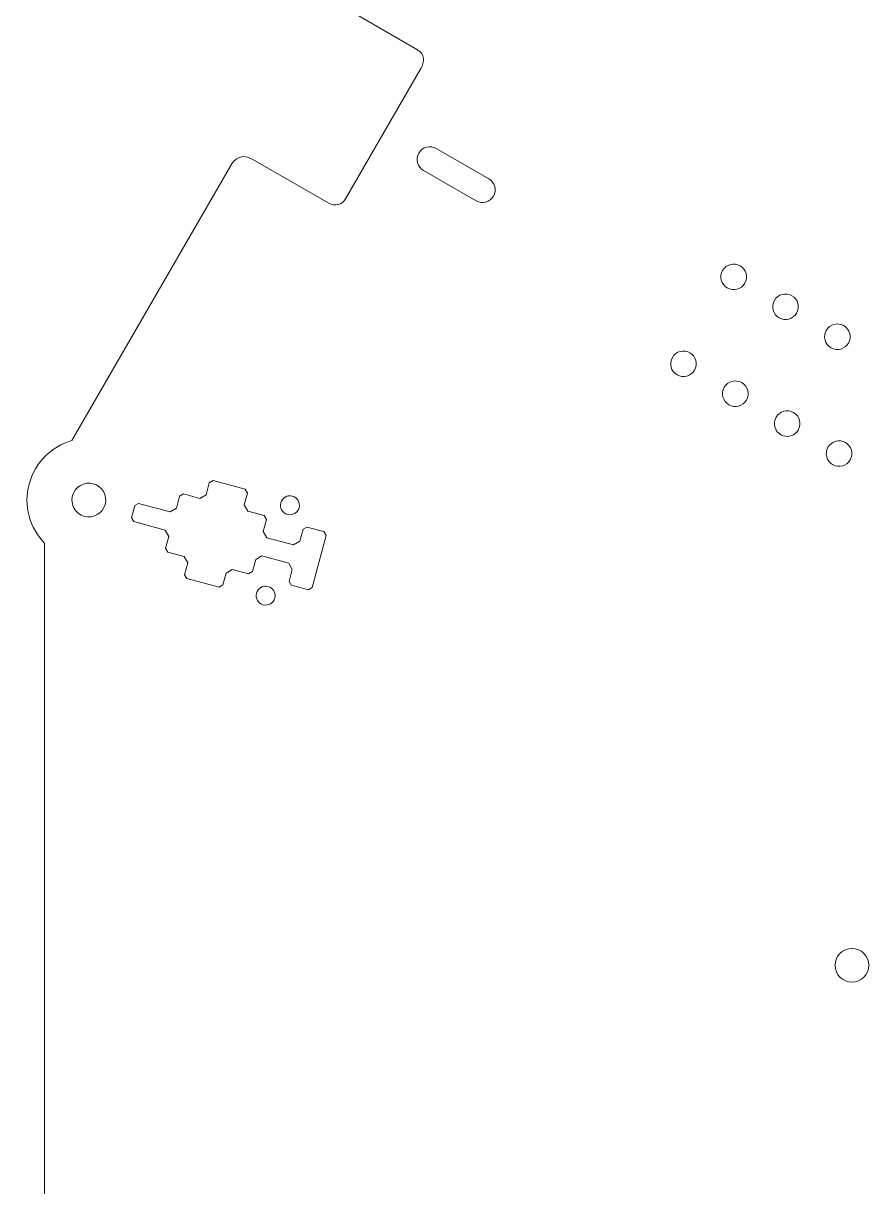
# Model space of a CAD drawing. Header units: millimetres. Extents: x -953 to 952, y -545 to 437.
# Drawn here: x -952.7 to -747, y -53.7 to 228.5 of the extents above; entities that cross this region are included whole.
import ezdxf

# ---------------------------------------------------------------- set-up
doc = ezdxf.new("R2010")
doc.units = ezdxf.units.MM
doc.header["$MEASUREMENT"] = 0
doc.layers.add('Layer 1', color=7, linetype='Continuous')

msp = doc.modelspace()

# ---------------------------------------------------------------- linework, layer by layer
at = {"layer": 'Layer 1', "lineweight": 9}
for points, knots in [([(-834.6309, -318.9228), (-830.7635, -322.7902), (-825.3098, -324.1036), (-820.3643, -322.8643), (-820.3643, -322.8643), (-820.3643, -322.8643), (-642.9089, -425.3183), (-642.9089, -425.3183), (-642.9089, -425.3183), (-641.5097, -430.2216), (-637.6452, -434.2887), (-632.3617, -435.7044), (-632.3617, -435.7044), (-627.0786, -437.12), (-621.6989, -435.5305), (-618.0356, -431.9846), (-618.0356, -431.9846), (-618.0356, -431.9846), (-540.963, -431.9845), (-540.963, -431.9845), (-540.963, -431.9845), (-539.1595, -431.9725), (-537.1274, -431.3999), (-537.1051, -428.0671), (-537.1051, -428.0671), (-537.1051, -428.0671), (-537.1049, -406.8183), (-537.1049, -406.8183), (-537.1049, -406.8183), (-537.1049, -404.6882), (-535.4382, -403.8182), (-533.5523, -403.8182), (-533.5523, -403.8182), (-533.5523, -403.8182), (-497.1043, -403.8181), (-497.1043, -403.8181), (-497.1043, -403.8181), (-495.4547, -403.8181), (-494.104, -405.1686), (-494.104, -406.8181), (-494.104, -406.8181), (-494.104, -406.8181), (-494.1044, -428.0669), (-494.1044, -428.0669), (-494.1044, -428.0669), (-494.0786, -431.9248), (-491.1176, -431.9848), (-490.3663, -431.9796), (-490.3663, -431.9796), (-490.2571, -431.9789), (-490.1527, -431.9846), (-490.0439, -431.9846), (-490.0439, -431.9846), (-490.0439, -431.9846), (-413.1279, -431.9846), (-413.1279, -431.9846), (-413.1279, -431.9846), (-409.4645, -435.5314), (-404.0842, -437.1214), (-398.8006, -435.7057), (-398.8006, -435.7057), (-393.5176, -434.2901), (-389.6533, -430.2238), (-388.2537, -425.3212), (-388.2537, -425.3212), (-329.1552, -391.2006), (-270.0566, -357.08), (-210.958, -322.9595), (-210.958, -322.9595), (-206.012, -324.1994), (-200.5575, -322.8863), (-196.6896, -319.0184), (-196.6896, -319.0184), (-192.8221, -315.151), (-191.5088, -309.6972), (-192.748, -304.7517), (-192.748, -304.7517), (-192.748, -304.7517), (-154.2119, -238.0049), (-154.2119, -238.0049), (-154.2119, -238.0049), (-153.3205, -236.437), (-152.8003, -234.3909), (-155.6755, -232.7052), (-155.6755, -232.7052), (-155.6755, -232.7052), (-174.0774, -222.0806), (-174.0774, -222.0806), (-174.0774, -222.0806), (-175.9221, -221.0155), (-175.8422, -219.1371), (-174.8992, -217.5039), (-174.8992, -217.5039), (-174.8992, -217.5039), (-156.6753, -185.939), (-156.6753, -185.939), (-156.6753, -185.939), (-155.8505, -184.5104), (-154.0056, -184.0159), (-152.5771, -184.8406), (-152.5771, -184.8406), (-152.5771, -184.8406), (-134.1753, -195.4654), (-134.1753, -195.4654), (-134.1753, -195.4654), (-130.3337, -197.6493), (-128.8817, -194.0068), (-128.8275, -194.0381), (-128.8275, -194.0381), (-128.8275, -194.0381), (-90.2942, -127.2964), (-90.2942, -127.2964), (-90.2942, -127.2964), (-85.3908, -125.8973), (-81.3236, -122.0329), (-79.9079, -116.7493), (-79.9079, -116.7493), (-78.4923, -111.4662), (-80.0818, -106.0865), (-83.6278, -102.4232), (-83.6278, -102.4232), (-83.6278, -102.4232), (-83.6277, 102.4845), (-83.6277, 102.4845), (-83.6277, 102.4845), (-80.0809, 106.1479), (-78.4908, 111.5283), (-79.9066, 116.8119), (-79.9066, 116.8119), (-81.3222, 122.0949), (-85.3886, 125.9592), (-90.2911, 127.3587), (-90.2911, 127.3587), (-124.4118, 186.4573), (-158.5324, 245.5559), (-192.653, 304.6545), (-192.653, 304.6545), (-191.4131, 309.6005), (-192.7262, 315.055), (-196.594, 318.9229), (-196.594, 318.9229), (-200.4614, 322.7903), (-205.9151, 324.1037), (-210.8606, 322.8644), (-210.8606, 322.8644), (-210.8606, 322.8644), (-388.316, 425.3184), (-388.316, 425.3184), (-388.316, 425.3184), (-389.7152, 430.2217), (-393.5797, 434.2888), (-398.8632, 435.7045), (-398.8632, 435.7045), (-404.1463, 437.1201), (-409.526, 435.5306), (-413.1893, 431.9847), (-413.1893, 431.9847), (-413.1893, 431.9847), (-490.2619, 431.9846), (-490.2619, 431.9846), (-490.2619, 431.9846), (-492.0654, 431.9726), (-494.0975, 431.4), (-494.1198, 428.0672), (-494.1198, 428.0672), (-494.1198, 428.0672), (-494.12, 406.8184), (-494.12, 406.8184), (-494.12, 406.8184), (-494.12, 404.6883), (-495.7867, 403.8183), (-497.6726, 403.8183), (-497.6726, 403.8183), (-497.6726, 403.8183), (-534.1206, 403.8182), (-534.1206, 403.8182), (-534.1206, 403.8182), (-535.7702, 403.8182), (-537.1209, 405.1687), (-537.1209, 406.8182), (-537.1209, 406.8182), (-537.1209, 406.8182), (-537.1205, 428.067), (-537.1205, 428.067), (-537.1205, 428.067), (-537.1472, 432.0616), (-540.3207, 431.9843), (-540.9299, 431.979), (-540.9299, 431.979), (-540.988, 431.9786), (-541.0384, 431.9847), (-541.0953, 431.9847), (-541.0953, 431.9847), (-541.0953, 431.9847), (-618.097, 431.9847), (-618.097, 431.9847), (-618.097, 431.9847), (-621.7604, 435.5315), (-627.1407, 437.1215), (-632.4243, 435.7058), (-632.4243, 435.7058), (-637.7073, 434.2902), (-641.5716, 430.2239), (-642.9712, 425.3213), (-642.9712, 425.3213), (-702.0697, 391.2007), (-761.1683, 357.0801), (-820.2669, 322.9596), (-820.2669, 322.9596), (-825.2129, 324.1995), (-830.6674, 322.8864), (-834.5353, 319.0185), (-834.5353, 319.0185), (-838.4028, 315.1511), (-839.7161, 309.6973), (-838.4769, 304.7518), (-838.4769, 304.7518), (-838.4769, 304.7518), (-877.013, 238.005), (-877.013, 238.005), (-877.013, 238.005), (-877.9044, 236.4371), (-878.4246, 234.391), (-875.5494, 232.7053), (-875.5494, 232.7053), (-875.5494, 232.7053), (-857.1475, 222.0807), (-857.1475, 222.0807), (-857.1475, 222.0807), (-855.3028, 221.0156), (-855.3827, 219.1372), (-856.3257, 217.504), (-856.3257, 217.504), (-856.3257, 217.504), (-874.5496, 185.9391), (-874.5496, 185.9391), (-874.5496, 185.9391), (-875.3744, 184.5105), (-877.2193, 184.016), (-878.6478, 184.8407), (-878.6478, 184.8407), (-878.6478, 184.8407), (-897.0496, 195.4655), (-897.0496, 195.4655), (-897.0496, 195.4655), (-900.8912, 197.6494), (-902.3432, 194.0069), (-902.3974, 194.0382), (-902.3974, 194.0382), (-902.3974, 194.0382), (-940.9307, 127.2965), (-940.9307, 127.2965), (-940.9307, 127.2965), (-945.8341, 125.8974), (-949.9013, 122.033), (-951.317, 116.7494), (-951.317, 116.7494), (-952.7326, 111.4663), (-951.1431, 106.0866), (-947.5971, 102.4233), (-947.5971, 102.4233), (-947.5971, 102.4233), (-947.5972, -102.4844), (-947.5972, -102.4844), (-947.5972, -102.4844), (-951.144, -106.1478), (-952.7341, -111.5282), (-951.3183, -116.8118), (-951.3183, -116.8118), (-949.9027, -122.0948), (-945.8363, -125.9591), (-940.9338, -127.3586), (-940.9338, -127.3586), (-906.8131, -186.4572), (-872.6925, -245.5558), (-838.5719, -304.6544), (-838.5719, -304.6544), (-839.8118, -309.6004), (-838.4987, -315.0549), (-834.6309, -318.9228)], [0, 0, 0, 0, 0.01408451, 0.01408451, 0.01408451, 0.01408451, 0.02816901, 0.02816901, 0.02816901, 0.02816901, 0.04225352, 0.04225352, 0.04225352, 0.04225352, 0.05633803, 0.05633803, 0.05633803, 0.05633803, 0.07042254, 0.07042254, 0.07042254, 0.07042254, 0.08450704, 0.08450704, 0.08450704, 0.08450704, 0.09859155, 0.09859155, 0.09859155, 0.09859155, 0.11267606, 0.11267606, 0.11267606, 0.11267606, 0.12676056, 0.12676056, 0.12676056, 0.12676056, 0.14084507, 0.14084507, 0.14084507, 0.14084507, 0.15492958, 0.15492958, 0.15492958, 0.15492958, 0.16901408, 0.16901408, 0.16901408, 0.16901408, 0.18309859, 0.18309859, 0.18309859, 0.18309859, 0.1971831, 0.1971831, 0.1971831, 0.1971831, 0.21126761, 0.21126761, 0.21126761, 0.21126761, 0.22535211, 0.22535211, 0.22535211, 0.22535211, 0.23943662, 0.23943662, 0.23943662, 0.23943662, 0.25352113, 0.25352113, 0.25352113, 0.25352113, 0.26760563, 0.26760563, 0.26760563, 0.26760563, 0.28169014, 0.28169014, 0.28169014, 0.28169014, 0.29577465, 0.29577465, 0.29577465, 0.29577465, 0.30985915, 0.30985915, 0.30985915, 0.30985915, 0.32394366, 0.32394366, 0.32394366, 0.32394366, 0.33802817, 0.33802817, 0.33802817, 0.33802817, 0.35211268, 0.35211268, 0.35211268, 0.35211268, 0.36619718, 0.36619718, 0.36619718, 0.36619718, 0.38028169, 0.38028169, 0.38028169, 0.38028169, 0.3943662, 0.3943662, 0.3943662, 0.3943662, 0.4084507, 0.4084507, 0.4084507, 0.4084507, 0.42253521, 0.42253521, 0.42253521, 0.42253521, 0.43661972, 0.43661972, 0.43661972, 0.43661972, 0.45070423, 0.45070423, 0.45070423, 0.45070423, 0.46478873, 0.46478873, 0.46478873, 0.46478873, 0.47887324, 0.47887324, 0.47887324, 0.47887324, 0.49295775, 0.49295775, 0.49295775, 0.49295775, 0.50704225, 0.50704225, 0.50704225, 0.50704225, 0.52112676, 0.52112676, 0.52112676, 0.52112676, 0.53521127, 0.53521127, 0.53521127, 0.53521127, 0.54929577, 0.54929577, 0.54929577, 0.54929577, 0.56338028, 0.56338028, 0.56338028, 0.56338028, 0.57746479, 0.57746479, 0.57746479, 0.57746479, 0.5915493, 0.5915493, 0.5915493, 0.5915493, 0.6056338, 0.6056338, 0.6056338, 0.6056338, 0.61971831, 0.61971831, 0.61971831, 0.61971831, 0.63380282, 0.63380282, 0.63380282, 0.63380282, 0.64788732, 0.64788732, 0.64788732, 0.64788732, 0.66197183, 0.66197183, 0.66197183, 0.66197183, 0.67605634, 0.67605634, 0.67605634, 0.67605634, 0.69014085, 0.69014085, 0.69014085, 0.69014085, 0.70422535, 0.70422535, 0.70422535, 0.70422535, 0.71830986, 0.71830986, 0.71830986, 0.71830986, 0.73239437, 0.73239437, 0.73239437, 0.73239437, 0.74647887, 0.74647887, 0.74647887, 0.74647887, 0.76056338, 0.76056338, 0.76056338, 0.76056338, 0.77464789, 0.77464789, 0.77464789, 0.77464789, 0.78873239, 0.78873239, 0.78873239, 0.78873239, 0.8028169, 0.8028169, 0.8028169, 0.8028169, 0.81690141, 0.81690141, 0.81690141, 0.81690141, 0.83098592, 0.83098592, 0.83098592, 0.83098592, 0.84507042, 0.84507042, 0.84507042, 0.84507042, 0.85915493, 0.85915493, 0.85915493, 0.85915493, 0.87323944, 0.87323944, 0.87323944, 0.87323944, 0.88732394, 0.88732394, 0.88732394, 0.88732394, 0.90140845, 0.90140845, 0.90140845, 0.90140845, 0.91549296, 0.91549296, 0.91549296, 0.91549296, 0.92957746, 0.92957746, 0.92957746, 0.92957746, 0.94366197, 0.94366197, 0.94366197, 0.94366197, 0.95774648, 0.95774648, 0.95774648, 0.95774648, 0.97183099, 0.97183099, 0.97183099, 0.97183099, 1, 1, 1, 1]), ([(-852.5677, 198.1598), (-852.5677, 198.1598), (-839.8322, 190.8069), (-839.8322, 190.8069), (-839.8322, 190.8069), (-838.3556, 189.9544), (-837.845, 188.049), (-838.6975, 186.5724), (-838.6975, 186.5724), (-839.5501, 185.0957), (-841.4556, 184.5851), (-842.9322, 185.4376), (-842.9322, 185.4376), (-842.9322, 185.4376), (-855.6677, 192.7904), (-855.6677, 192.7904), (-855.6677, 192.7904), (-857.1441, 193.6428), (-857.6548, 195.5484), (-856.8023, 197.025), (-856.8023, 197.025), (-855.9498, 198.5016), (-854.0444, 199.0124), (-852.5677, 198.1598)], [0, 0, 0, 0, 0.14285714, 0.14285714, 0.14285714, 0.14285714, 0.28571429, 0.28571429, 0.28571429, 0.28571429, 0.42857143, 0.42857143, 0.42857143, 0.42857143, 0.57142857, 0.57142857, 0.57142857, 0.57142857, 0.71428571, 0.71428571, 0.71428571, 0.71428571, 1, 1, 1, 1]), ([(-778.9035, 169.6834), (-777.4208, 168.8273), (-776.9128, 166.9314), (-777.7688, 165.4487), (-777.7688, 165.4487), (-778.6249, 163.9659), (-780.5208, 163.4579), (-782.0035, 164.314), (-782.0035, 164.314), (-783.4862, 165.17), (-783.9942, 167.0659), (-783.1382, 168.5487), (-783.1382, 168.5487), (-782.2821, 170.0314), (-780.3862, 170.5394), (-778.9035, 169.6834)], [0, 0, 0, 0, 0.2, 0.2, 0.2, 0.2, 0.4, 0.4, 0.4, 0.4, 0.6, 0.6, 0.6, 0.6, 1, 1, 1, 1]), ([(-766.3263, 162.4219), (-764.8436, 161.5659), (-764.3356, 159.6699), (-765.1916, 158.1872), (-765.1916, 158.1872), (-766.0477, 156.7045), (-767.9436, 156.1965), (-769.4263, 157.0525), (-769.4263, 157.0525), (-770.909, 157.9086), (-771.417, 159.8045), (-770.561, 161.2872), (-770.561, 161.2872), (-769.7049, 162.7699), (-767.809, 163.278), (-766.3263, 162.4219)], [0, 0, 0, 0, 0.2, 0.2, 0.2, 0.2, 0.4, 0.4, 0.4, 0.4, 0.6, 0.6, 0.6, 0.6, 1, 1, 1, 1]), ([(-753.7491, 155.1605), (-752.2664, 154.3044), (-751.7584, 152.4085), (-752.6144, 150.9258), (-752.6144, 150.9258), (-753.4705, 149.443), (-755.3664, 148.935), (-756.8491, 149.7911), (-756.8491, 149.7911), (-758.3318, 150.6471), (-758.8398, 152.543), (-757.9838, 154.0258), (-757.9838, 154.0258), (-757.1277, 155.5085), (-755.2318, 156.0165), (-753.7491, 155.1605)], [0, 0, 0, 0, 0.2, 0.2, 0.2, 0.2, 0.4, 0.4, 0.4, 0.4, 0.6, 0.6, 0.6, 0.6, 1, 1, 1, 1]), ([(-791.0743, 148.6028), (-789.5916, 147.7468), (-789.0836, 145.8509), (-789.9397, 144.3681), (-789.9397, 144.3681), (-790.7957, 142.8854), (-792.6916, 142.3774), (-794.1743, 143.2335), (-794.1743, 143.2335), (-795.6571, 144.0895), (-796.1651, 145.9854), (-795.309, 147.4681), (-795.309, 147.4681), (-794.453, 148.9509), (-792.5571, 149.4589), (-791.0743, 148.6028)], [0, 0, 0, 0, 0.2, 0.2, 0.2, 0.2, 0.4, 0.4, 0.4, 0.4, 0.6, 0.6, 0.6, 0.6, 1, 1, 1, 1]), ([(-778.4971, 141.3414), (-777.0144, 140.4853), (-776.5064, 138.5894), (-777.3625, 137.1067), (-777.3625, 137.1067), (-778.2185, 135.624), (-780.1144, 135.116), (-781.5971, 135.972), (-781.5971, 135.972), (-783.0799, 136.8281), (-783.5879, 138.724), (-782.7318, 140.2067), (-782.7318, 140.2067), (-781.8758, 141.6894), (-779.9799, 142.1974), (-778.4971, 141.3414)], [0, 0, 0, 0, 0.2, 0.2, 0.2, 0.2, 0.4, 0.4, 0.4, 0.4, 0.6, 0.6, 0.6, 0.6, 1, 1, 1, 1]), ([(-765.9199, 134.0799), (-764.4372, 133.2239), (-763.9292, 131.328), (-764.7853, 129.8452), (-764.7853, 129.8452), (-765.6413, 128.3625), (-767.5372, 127.8545), (-769.0199, 128.7106), (-769.0199, 128.7106), (-770.5027, 129.5666), (-771.0107, 131.4625), (-770.1546, 132.9452), (-770.1546, 132.9452), (-769.2986, 134.428), (-767.4027, 134.936), (-765.9199, 134.0799)], [0, 0, 0, 0, 0.2, 0.2, 0.2, 0.2, 0.4, 0.4, 0.4, 0.4, 0.6, 0.6, 0.6, 0.6, 1, 1, 1, 1]), ([(-753.3427, 126.8185), (-751.86, 125.9624), (-751.352, 124.0665), (-752.2081, 122.5838), (-752.2081, 122.5838), (-753.0641, 121.1011), (-754.96, 120.5931), (-756.4427, 121.4491), (-756.4427, 121.4491), (-757.9255, 122.3052), (-758.4335, 124.2011), (-757.5774, 125.6838), (-757.5774, 125.6838), (-756.7214, 127.1665), (-754.8255, 127.6745), (-753.3427, 126.8185)], [0, 0, 0, 0, 0.2, 0.2, 0.2, 0.2, 0.4, 0.4, 0.4, 0.4, 0.6, 0.6, 0.6, 0.6, 1, 1, 1, 1])]:
    msp.add_open_spline(points, degree=3, knots=knots, dxfattribs=at)
at = {"layer": 'Layer 1', "color": 1, "lineweight": 9}
for points in [[(-932.8678, 111.806), (-933.4513, 109.6285), (-935.7115, 108.323), (-937.8891, 108.9066), (-937.8891, 108.9066), (-940.0666, 109.4901), (-941.3719, 111.7505), (-940.7884, 113.928), (-940.7884, 113.928), (-940.2049, 116.1058), (-937.9445, 117.4107), (-935.7668, 116.8272), (-935.7668, 116.8272), (-933.5894, 116.2437), (-932.2843, 113.9833), (-932.8678, 111.806)], [(-747.6749, 0.0025), (-747.675, -2.2518), (-749.5203, -4.0978), (-751.7747, -4.0977), (-751.7747, -4.0977), (-754.029, -4.0976), (-755.8749, -2.2521), (-755.8749, 0.0022), (-755.8749, 0.0022), (-755.8749, 2.2568), (-754.0292, 4.1023), (-751.7747, 4.1023), (-751.7747, 4.1023), (-749.5205, 4.1023), (-747.6749, 2.2567), (-747.6749, 0.0025)]]:
    msp.add_open_spline(points, degree=3, knots=[0, 0, 0, 0, 0.2, 0.2, 0.2, 0.2, 0.4, 0.4, 0.4, 0.4, 0.6, 0.6, 0.6, 0.6, 1, 1, 1, 1], dxfattribs=at)
at = {"layer": 'Layer 1', "color": 250, "lineweight": 9}
for points, knots in [([(-887.4877, 96.0291), (-887.4877, 96.0291), (-888.3555, 97.5463), (-888.3555, 97.5463), (-888.3555, 97.5463), (-888.3555, 97.5463), (-894.8622, 99.29), (-894.8622, 99.29), (-894.8622, 99.29), (-894.8622, 99.29), (-896.3744, 98.4101), (-896.3744, 98.4101), (-896.3744, 98.4101), (-896.3744, 98.4101), (-897.151, 95.5123), (-897.151, 95.5123), (-897.151, 95.5123), (-897.151, 95.5123), (-898.0802, 94.9757), (-898.0802, 94.9757), (-898.0802, 94.9757), (-898.0802, 94.9757), (-902.0483, 96.0391), (-902.0483, 96.0391), (-902.0483, 96.0391), (-902.0483, 96.0391), (-903.5605, 95.1594), (-903.5605, 95.1594), (-903.5605, 95.1594), (-903.5605, 95.1594), (-904.3371, 92.261), (-904.3371, 92.261), (-904.3371, 92.261), (-904.3371, 92.261), (-905.2661, 91.7249), (-905.2661, 91.7249), (-905.2661, 91.7249), (-905.2661, 91.7249), (-913.0738, 93.8168), (-913.0738, 93.8168), (-913.0738, 93.8168), (-913.0738, 93.8168), (-913.6101, 94.7459), (-913.6101, 94.7459), (-913.6101, 94.7459), (-913.6101, 94.7459), (-912.8332, 97.644), (-912.8332, 97.644), (-912.8332, 97.644), (-912.8332, 97.644), (-913.7031, 99.1619), (-913.7031, 99.1619), (-913.7031, 99.1619), (-913.7031, 99.1619), (-917.6717, 100.2253), (-917.6717, 100.2253), (-917.6717, 100.2253), (-917.6717, 100.2253), (-918.2079, 101.1543), (-918.2079, 101.1543), (-918.2079, 101.1543), (-918.2079, 101.1543), (-917.4315, 104.0525), (-917.4315, 104.0525), (-917.4315, 104.0525), (-917.4315, 104.0525), (-918.3012, 105.5704), (-918.3012, 105.5704), (-918.3012, 105.5704), (-918.3012, 105.5704), (-925.9404, 107.6172), (-925.9404, 107.6172), (-925.9404, 107.6172), (-925.9404, 107.6172), (-926.4766, 108.5464), (-926.4766, 108.5464), (-926.4766, 108.5464), (-926.4766, 108.5464), (-925.679, 111.524), (-925.679, 111.524), (-925.679, 111.524), (-925.679, 111.524), (-924.7499, 112.0607), (-924.7499, 112.0607), (-924.7499, 112.0607), (-924.7499, 112.0607), (-917.1108, 110.0137), (-917.1108, 110.0137), (-917.1108, 110.0137), (-917.1108, 110.0137), (-915.5985, 110.8933), (-915.5985, 110.8933), (-915.5985, 110.8933), (-915.5985, 110.8933), (-914.8221, 113.7914), (-914.8221, 113.7914), (-914.8221, 113.7914), (-914.8221, 113.7914), (-913.8931, 114.3279), (-913.8931, 114.3279), (-913.8931, 114.3279), (-913.8931, 114.3279), (-909.9245, 113.2645), (-909.9245, 113.2645), (-909.9245, 113.2645), (-909.9245, 113.2645), (-908.4124, 114.1441), (-908.4124, 114.1441), (-908.4124, 114.1441), (-908.4124, 114.1441), (-907.6357, 117.0424), (-907.6357, 117.0424), (-907.6357, 117.0424), (-907.6357, 117.0424), (-906.7066, 117.579), (-906.7066, 117.579), (-906.7066, 117.579), (-906.7066, 117.579), (-898.8993, 115.4868), (-898.8993, 115.4868), (-898.8993, 115.4868), (-898.8993, 115.4868), (-898.363, 114.5576), (-898.363, 114.5576), (-898.363, 114.5576), (-898.363, 114.5576), (-899.1395, 111.6595), (-899.1395, 111.6595), (-899.1395, 111.6595), (-899.1395, 111.6595), (-898.2695, 110.1415), (-898.2695, 110.1415), (-898.2695, 110.1415), (-898.2695, 110.1415), (-894.3012, 109.078), (-894.3012, 109.078), (-894.3012, 109.078), (-894.3012, 109.078), (-893.7653, 108.1492), (-893.7653, 108.1492), (-893.7653, 108.1492), (-893.7653, 108.1492), (-894.5415, 105.251), (-894.5415, 105.251), (-894.5415, 105.251), (-894.5415, 105.251), (-893.6742, 103.7337), (-893.6742, 103.7337), (-893.6742, 103.7337), (-893.6742, 103.7337), (-887.1672, 101.99), (-887.1672, 101.99), (-887.1672, 101.99), (-887.1672, 101.99), (-885.6547, 102.87), (-885.6547, 102.87), (-885.6547, 102.87), (-885.6547, 102.87), (-884.8782, 105.7679), (-884.8782, 105.7679), (-884.8782, 105.7679), (-884.8782, 105.7679), (-883.9491, 106.3045), (-883.9491, 106.3045), (-883.9491, 106.3045), (-883.9491, 106.3045), (-879.8126, 105.1959), (-879.8126, 105.1959), (-879.8126, 105.1959), (-879.8126, 105.1959), (-879.2762, 104.2669), (-879.2762, 104.2669), (-879.2762, 104.2669), (-879.2762, 104.2669), (-882.662, 91.6298), (-882.662, 91.6298), (-882.662, 91.6298), (-882.662, 91.6298), (-883.5912, 91.0933), (-883.5912, 91.0933), (-883.5912, 91.0933), (-883.5912, 91.0933), (-887.7276, 92.2018), (-887.7276, 92.2018), (-887.7276, 92.2018), (-887.7276, 92.2018), (-888.2644, 93.1309), (-888.2644, 93.1309), (-888.2644, 93.1309), (-888.2644, 93.1309), (-887.4877, 96.0291), (-887.4877, 96.0291)], [0, 0, 0, 0, 0.02040816, 0.02040816, 0.02040816, 0.02040816, 0.04081633, 0.04081633, 0.04081633, 0.04081633, 0.06122449, 0.06122449, 0.06122449, 0.06122449, 0.08163265, 0.08163265, 0.08163265, 0.08163265, 0.10204082, 0.10204082, 0.10204082, 0.10204082, 0.12244898, 0.12244898, 0.12244898, 0.12244898, 0.14285714, 0.14285714, 0.14285714, 0.14285714, 0.16326531, 0.16326531, 0.16326531, 0.16326531, 0.18367347, 0.18367347, 0.18367347, 0.18367347, 0.20408163, 0.20408163, 0.20408163, 0.20408163, 0.2244898, 0.2244898, 0.2244898, 0.2244898, 0.24489796, 0.24489796, 0.24489796, 0.24489796, 0.26530612, 0.26530612, 0.26530612, 0.26530612, 0.28571429, 0.28571429, 0.28571429, 0.28571429, 0.30612245, 0.30612245, 0.30612245, 0.30612245, 0.32653061, 0.32653061, 0.32653061, 0.32653061, 0.34693878, 0.34693878, 0.34693878, 0.34693878, 0.36734694, 0.36734694, 0.36734694, 0.36734694, 0.3877551, 0.3877551, 0.3877551, 0.3877551, 0.40816327, 0.40816327, 0.40816327, 0.40816327, 0.42857143, 0.42857143, 0.42857143, 0.42857143, 0.44897959, 0.44897959, 0.44897959, 0.44897959, 0.46938776, 0.46938776, 0.46938776, 0.46938776, 0.48979592, 0.48979592, 0.48979592, 0.48979592, 0.51020408, 0.51020408, 0.51020408, 0.51020408, 0.53061224, 0.53061224, 0.53061224, 0.53061224, 0.55102041, 0.55102041, 0.55102041, 0.55102041, 0.57142857, 0.57142857, 0.57142857, 0.57142857, 0.59183673, 0.59183673, 0.59183673, 0.59183673, 0.6122449, 0.6122449, 0.6122449, 0.6122449, 0.63265306, 0.63265306, 0.63265306, 0.63265306, 0.65306122, 0.65306122, 0.65306122, 0.65306122, 0.67346939, 0.67346939, 0.67346939, 0.67346939, 0.69387755, 0.69387755, 0.69387755, 0.69387755, 0.71428571, 0.71428571, 0.71428571, 0.71428571, 0.73469388, 0.73469388, 0.73469388, 0.73469388, 0.75510204, 0.75510204, 0.75510204, 0.75510204, 0.7755102, 0.7755102, 0.7755102, 0.7755102, 0.79591837, 0.79591837, 0.79591837, 0.79591837, 0.81632653, 0.81632653, 0.81632653, 0.81632653, 0.83673469, 0.83673469, 0.83673469, 0.83673469, 0.85714286, 0.85714286, 0.85714286, 0.85714286, 0.87755102, 0.87755102, 0.87755102, 0.87755102, 0.89795918, 0.89795918, 0.89795918, 0.89795918, 0.91836735, 0.91836735, 0.91836735, 0.91836735, 0.93877551, 0.93877551, 0.93877551, 0.93877551, 0.95918367, 0.95918367, 0.95918367, 0.95918367, 1, 1, 1, 1]), ([(-885.8572, 111.0026), (-886.186, 109.7756), (-887.4471, 109.0477), (-888.6741, 109.3763), (-888.6741, 109.3763), (-889.9009, 109.705), (-890.6291, 110.9661), (-890.3004, 112.1931), (-890.3004, 112.1931), (-889.9717, 113.4201), (-888.7105, 114.1479), (-887.4835, 113.8193), (-887.4835, 113.8193), (-886.2565, 113.4905), (-885.5283, 112.2296), (-885.8572, 111.0026)], [0, 0, 0, 0, 0.2, 0.2, 0.2, 0.2, 0.4, 0.4, 0.4, 0.4, 0.6, 0.6, 0.6, 0.6, 1, 1, 1, 1]), ([(-891.7293, 89.0875), (-892.0582, 87.8605), (-893.319, 87.1318), (-894.5461, 87.4608), (-894.5461, 87.4608), (-895.7732, 87.7898), (-896.5015, 89.0508), (-896.1727, 90.2779), (-896.1727, 90.2779), (-895.8439, 91.5049), (-894.5827, 92.2327), (-893.3557, 91.9041), (-893.3557, 91.9041), (-892.1288, 91.5755), (-891.4005, 90.3143), (-891.7293, 89.0875)], [0, 0, 0, 0, 0.2, 0.2, 0.2, 0.2, 0.4, 0.4, 0.4, 0.4, 0.6, 0.6, 0.6, 0.6, 1, 1, 1, 1])]:
    msp.add_open_spline(points, degree=3, knots=knots, dxfattribs=at)

doc.saveas('drawing.dxf')
